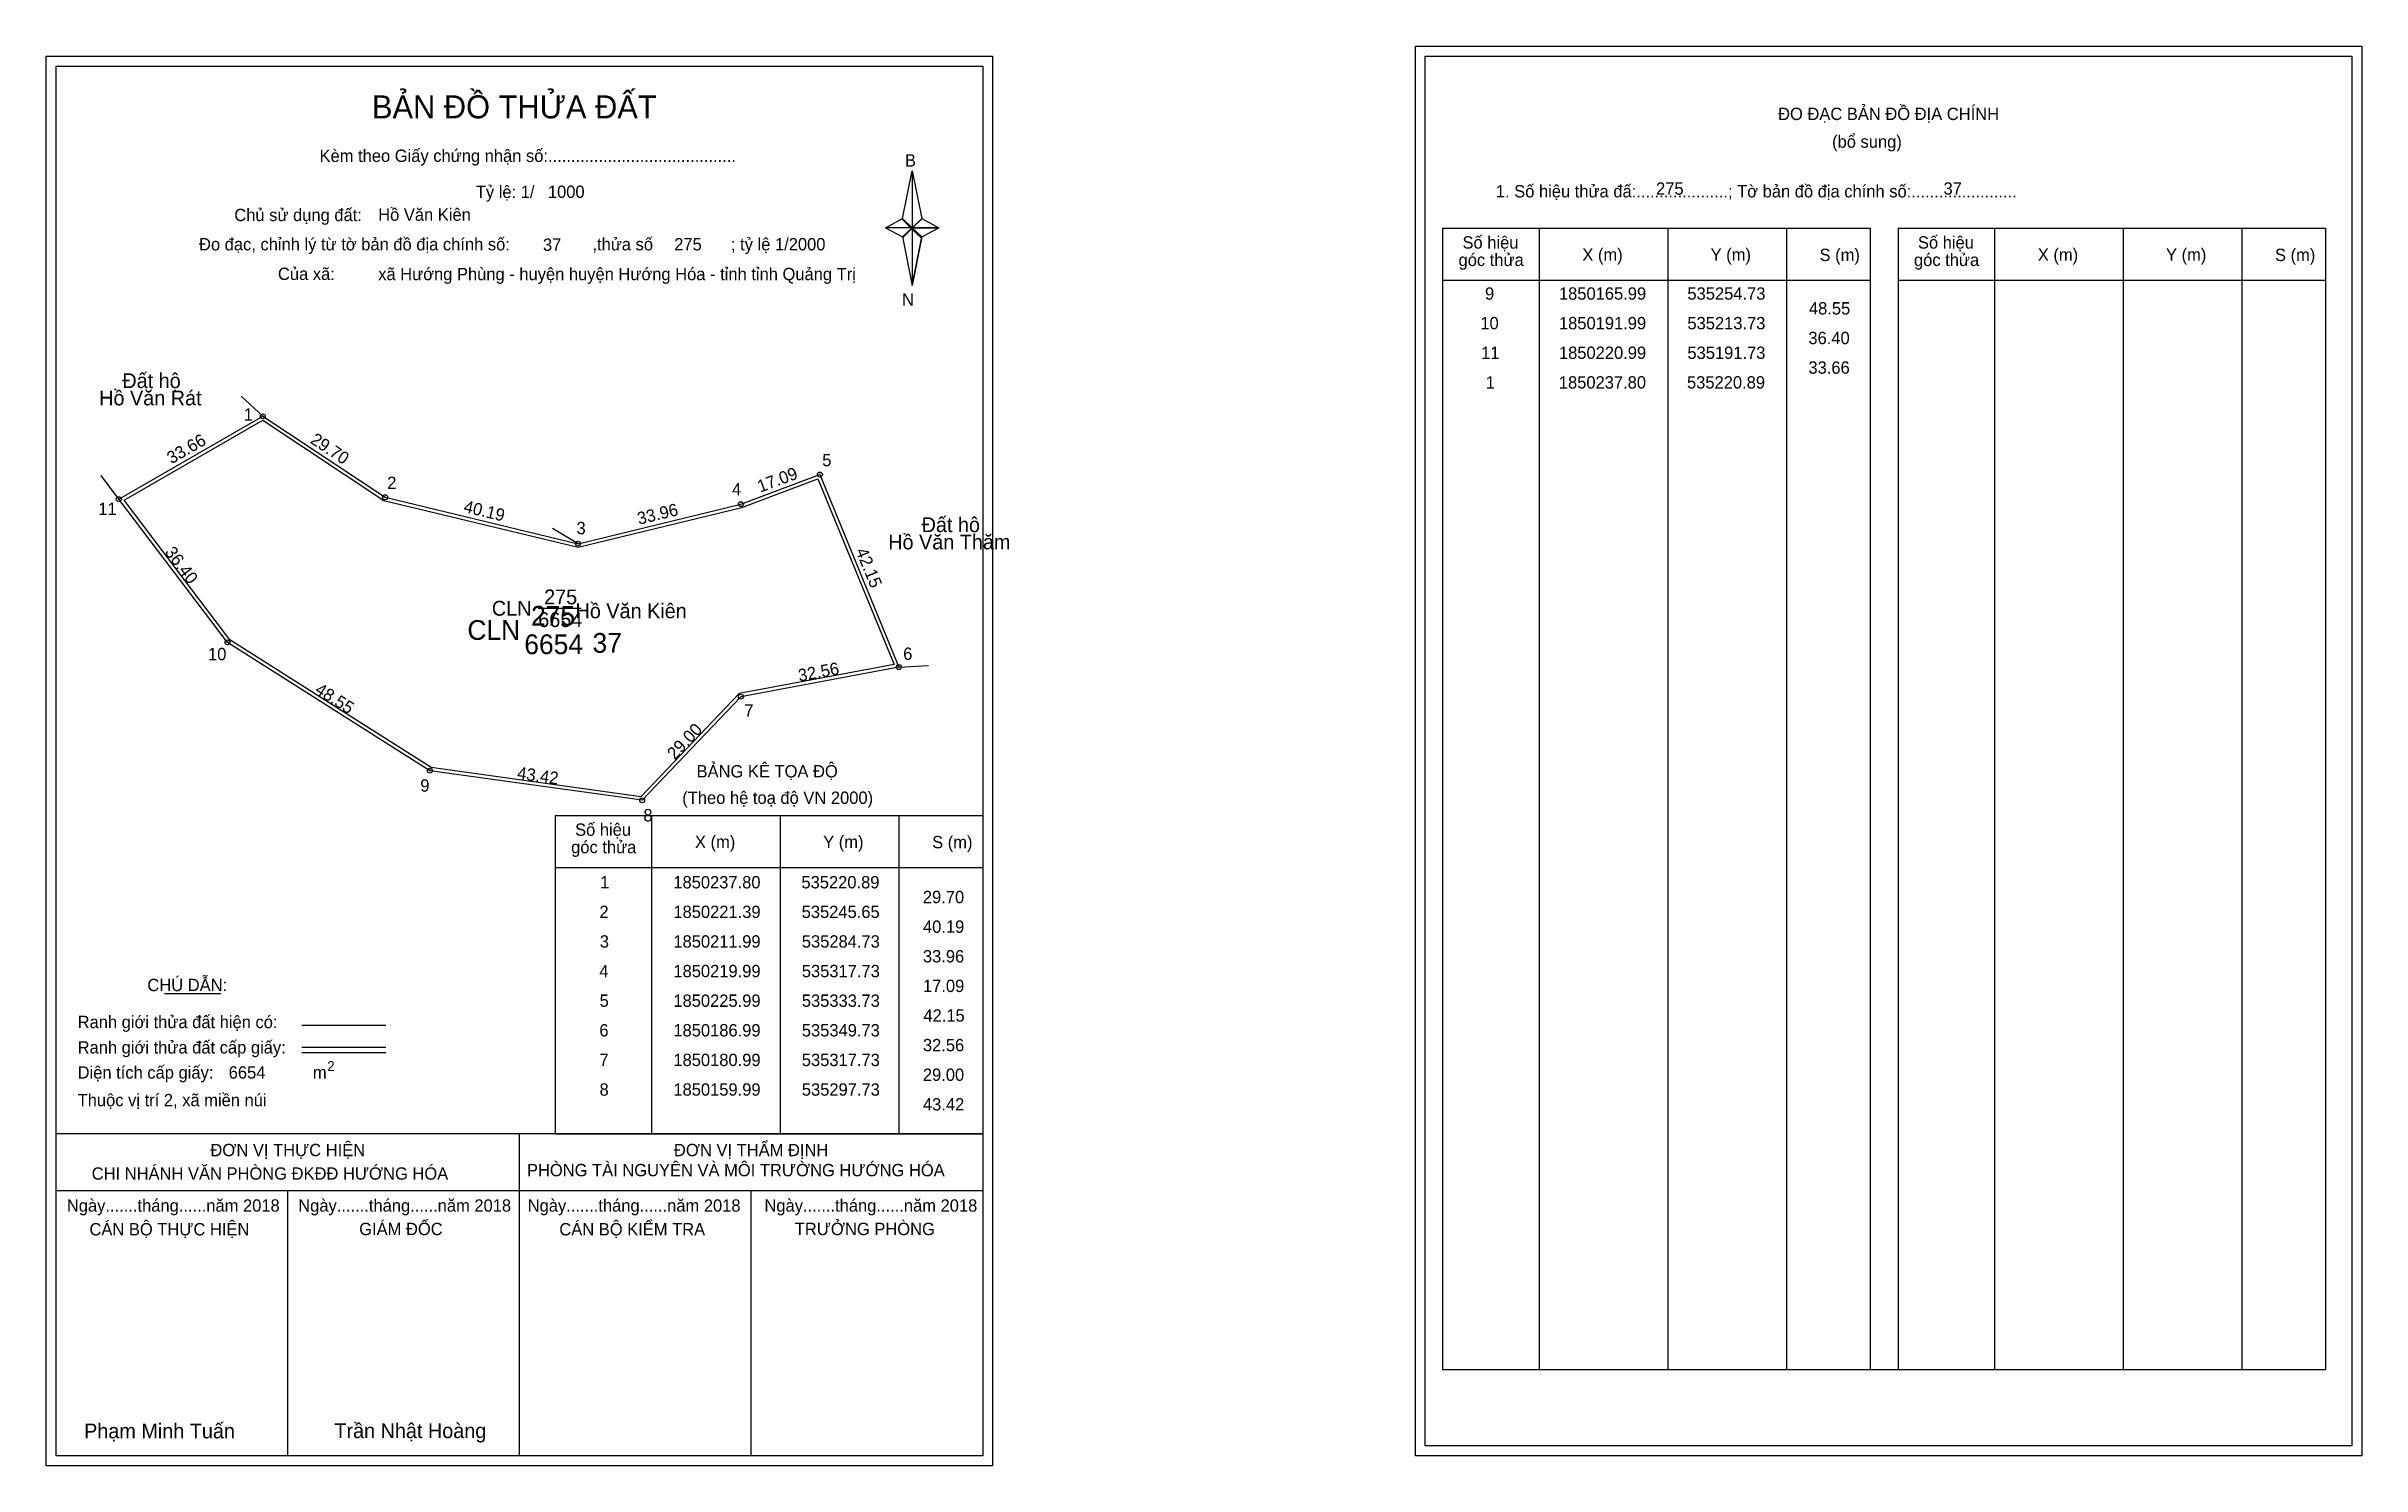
# Model space of a CAD drawing. Extents: x 535177 to 535646, y 1850025 to 1850313.
import ezdxf

# ---------------------------------------------------------------- set-up
doc = ezdxf.new("R2010")
doc.units = 0
for name, color, linetype in [('Level 1', 7, 'Continuous'), ('Level 10', 7, 'Continuous'), ('Level 11', 7, 'Continuous'), ('Level 13', 7, 'Continuous'), ('Level 2', 7, 'Continuous'), ('Level 27', 7, 'Continuous'), ('Level 3', 7, 'Continuous'), ('Level 36', 7, 'Continuous'), ('Level 4', 7, 'Continuous'), ('Level 49', 7, 'Continuous'), ('Level 5', 7, 'Continuous'), ('Level 53', 7, 'Continuous'), ('Level 55', 7, 'Continuous'), ('Level 6', 7, 'Continuous'), ('Level 63', 7, 'Continuous'), ('Level 7', 7, 'Continuous'), ('Level 9', 7, 'Continuous')]:
    doc.layers.add(name, color=color, linetype=linetype)

msp = doc.modelspace()

# ---------------------------------------------------------------- linework, layer by layer
at = {"layer": 'Level 1'}
for p, q in [((535456.35, 1850310.76), (535456.35, 1850310.76)), ((535179.03, 1850308.76), (535179.03, 1850308.76)), ((535350.45, 1850277.88), (535352.42, 1850287.52)), ((535352.42, 1850287.52), (535352.42, 1850275.99)), ((535352.42, 1850287.52), (535354.38, 1850277.88)), ((535347, 1850275.99), (535350.45, 1850277.88)), ((535350.45, 1850277.88), (535352.42, 1850275.99)), ((535352.27, 1850275.77), (535350.45, 1850277.66)), ((535354.24, 1850277.66), (535352.27, 1850275.77)), ((535352.27, 1850275.77), (535354.24, 1850277.66)), ((535354.38, 1850277.88), (535352.42, 1850275.99)), ((535352.42, 1850275.99), (535350.45, 1850274.15)), ((535352.27, 1850275.77), (535350.45, 1850273.93)), ((535350.45, 1850273.93), (535352.27, 1850275.77)), ((535350.45, 1850274.15), (535352.42, 1850264.29)), ((535354.24, 1850273.93), (535352.27, 1850275.77)), ((535352.42, 1850275.99), (535352.42, 1850264.29)), ((535352.42, 1850275.99), (535357.83, 1850275.99)), ((535352.42, 1850275.99), (535354.38, 1850274.15)), ((535354.38, 1850274.15), (535352.42, 1850264.29)), ((535354.38, 1850274.15), (535357.83, 1850275.99)), ((535459.88, 1850275.9), (535546.48, 1850275.9)), ((535479.47, 1850044.64), (535479.47, 1850275.9)), ((535505.54, 1850044.64), (535505.54, 1850275.9)), ((535529.52, 1850275.9), (535529.52, 1850044.64)), ((535546.48, 1850275.9), (535546.48, 1850044.64)), ((535552.14, 1850275.9), (535638.74, 1850275.9)), ((535571.73, 1850044.64), (535571.73, 1850275.9)), ((535597.8, 1850044.64), (535597.8, 1850275.9)), ((535621.77, 1850275.9), (535621.77, 1850044.64)), ((535638.74, 1850275.9), (535638.74, 1850044.64)), ((535459.88, 1850265.38), (535546.48, 1850265.38)), ((535552.14, 1850265.38), (535638.74, 1850265.38)), ((535280.12, 1850156.93), (535366.72, 1850156.93)), ((535299.71, 1850092.41), (535299.71, 1850156.93)), ((535325.78, 1850092.41), (535325.78, 1850156.93)), ((535349.75, 1850156.93), (535349.75, 1850092.41)), ((535280.12, 1850146.4), (535366.72, 1850146.4)), ((535200.94, 1850120.82), (535212.35, 1850120.82)), ((535228.81, 1850114.42), (535245.82, 1850114.42)), ((535228.81, 1850109.97), (535245.82, 1850109.97)), ((535228.81, 1850108.88), (535245.82, 1850108.88)), ((535285.85, 1850092.41), (535179.02, 1850092.41)), ((535366.72, 1850092.41), (535261.88, 1850092.41)), ((535272.87, 1850027.18), (535272.87, 1850092.41)), ((535280.12, 1850092.4), (535366.72, 1850092.4)), ((535366.72, 1850080.86), (535179.02, 1850080.86)), ((535225.95, 1850027.18), (535225.95, 1850080.86)), ((535319.8, 1850027.18), (535319.8, 1850080.86)), ((535459.88, 1850044.64), (535638.74, 1850044.64)), ((535644.05, 1850029.18), (535644.05, 1850029.18)), ((535366.72, 1850027.18), (535366.72, 1850027.18))]:
    msp.add_line(p, q, dxfattribs=at)
for points in [[(535350.45, 1850277.88), (535352.42, 1850287.52), (535352.42, 1850275.99)], [(535352.42, 1850275.99), (535354.38, 1850277.88), (535357.83, 1850275.99)], [(535347, 1850275.99), (535350.45, 1850274.15), (535352.42, 1850275.99)], [(535352.42, 1850275.99), (535352.42, 1850264.29), (535354.38, 1850274.15)]]:
    msp.add_lwpolyline(points, close=True, dxfattribs=at)
at = {"layer": 'Level 10'}
for points in [[(535191.73, 1850220.99), (535220.89, 1850237.8), (535245.65, 1850221.39), (535284.73, 1850211.99), (535317.73, 1850219.99), (535333.73, 1850225.99), (535349.73, 1850186.99), (535317.73, 1850180.99), (535297.73, 1850159.99), (535254.73, 1850165.99), (535213.73, 1850191.99)], [(535192.77, 1850220.78), (535220.86, 1850236.98), (535245.37, 1850220.74), (535284.73, 1850211.27), (535317.94, 1850219.32), (535333.34, 1850225.1), (535348.76, 1850187.52), (535317.38, 1850181.64), (535297.47, 1850160.73), (535254.98, 1850166.66), (535214.21, 1850192.51)]]:
    msp.add_lwpolyline(points, close=True, dxfattribs=at)
at = {"layer": 'Level 11'}
for centre in [(535220.89, 1850237.8), (535333.73, 1850225.99), (535191.73, 1850220.99), (535191.73, 1850220.99), (535245.65, 1850221.39), (535317.73, 1850219.99), (535284.73, 1850211.99), (535213.73, 1850191.99), (535349.73, 1850186.99), (535317.73, 1850180.99), (535254.73, 1850165.99), (535297.73, 1850159.99)]:
    msp.add_circle(centre, 0.5, dxfattribs=at)
at = {"layer": 'Level 27'}
for p, q in [((535220.89, 1850237.8), (535216.49, 1850241.88)), ((535191.73, 1850220.99), (535188.11, 1850225.77)), ((535284.73, 1850211.99), (535279.56, 1850215.04)), ((535349.73, 1850186.99), (535355.72, 1850187.28))]:
    msp.add_line(p, q, dxfattribs=at)
at = {"layer": 'Level 3'}
for p, q in [((535459.88, 1850275.9), (535459.88, 1850044.64)), ((535552.14, 1850275.9), (535552.14, 1850044.64)), ((535280.12, 1850156.93), (535280.12, 1850092.41))]:
    msp.add_line(p, q, dxfattribs=at)
at = {"layer": 'Level 63'}
for points in [[(535177.02, 1850310.76), (535368.72, 1850310.76), (535368.72, 1850025.18), (535177.02, 1850025.18)], [(535454.35, 1850312.76), (535646.05, 1850312.76), (535646.05, 1850027.18), (535454.35, 1850027.18)], [(535456.35, 1850310.76), (535644.05, 1850310.76), (535644.05, 1850029.18), (535456.35, 1850029.18)], [(535179.02, 1850308.76), (535366.72, 1850308.76), (535366.72, 1850027.18), (535179.02, 1850027.18)]]:
    msp.add_lwpolyline(points, close=True, dxfattribs=at)
at = {"layer": 'Level 9'}
msp.add_line((535276.67, 1850198.9), (535285.4, 1850198.9), dxfattribs=at)

# ---------------------------------------------------------------- texts
at = {"layer": 'Level 1'}
for s, height, p in [('BẢN ĐỒ THỬA ĐẤT', 4.6657, (535242.99, 1850298.16)), ('ĐO ĐẠC BẢN ĐỒ ĐỊA CHÍNH', 2.5, (535527.83, 1850297.82)), ('Kèm theo Giấy chứng nhận số:.........................................', 2.5, (535232.37, 1850289.33)), ('(bổ sung)', 2.5, (535538.77, 1850292.2)), ('B', 2.5, (535350.96, 1850288.39)), ('1. Số hiệu thửa đấ:....................; Tờ bản đồ địa chính số:.......................', 2.5, (535470.66, 1850282.14)), ('Chủ sử dụng đất:', 2.5, (535215.11, 1850277.34)), ('Đo đạc, chỉnh lý từ tờ bản đồ địa chính số:                  ,thửa số                 ; tỷ lệ 1/2000', 2.5, (535207.96, 1850271.41)), ('Số hiệu', 2.5, (535463.9, 1850271.77)), ('Số hiệu', 2.5, (535556.16, 1850271.77)), ('Của xã:', 2.5, (535223.95, 1850265.41)), ('góc thửa', 2.5, (535463.1, 1850268.24)), ('X (m)', 2.5, (535488.18, 1850269.3)), ('Y (m)', 2.5, (535514.16, 1850269.3)), ('S (m)', 2.5, (535536.23, 1850269.25)), ('góc thửa', 2.5, (535555.36, 1850268.24)), ('X (m)', 2.5, (535580.44, 1850269.3)), ('Y (m)', 2.5, (535606.41, 1850269.3)), ('S (m)', 2.5, (535628.49, 1850269.25)), ('N', 2.5, (535350.36, 1850260.22)), ('BẢNG KÊ TỌA ĐỘ', 2.5, (535308.75, 1850164.63)), ('(Theo hệ toạ độ VN 2000)', 2.5, (535305.85, 1850159.27)), ('Số hiệu', 2.5, (535284.14, 1850152.8)), ('góc thửa', 2.5, (535283.34, 1850149.27)), ('X (m)', 2.5, (535308.42, 1850150.32)), ('Y (m)', 2.5, (535334.39, 1850150.32)), ('S (m)', 2.5, (535356.47, 1850150.27)), ('CHÚ DẪN:', 2.5, (535197.5, 1850121.33)), ('Ranh giới thửa đất hiện có:', 2.5, (535183.37, 1850113.83)), ('Ranh giới thửa đất cấp giấy:', 2.5, (535183.37, 1850108.69)), ('Diện tích cấp giấy:', 2.5, (535183.37, 1850103.61)), ('m', 2.5, (535231.03, 1850103.63)), ('2', 2, (535233.93, 1850105.14)), ('Thuộc vị trí 2, xã miền núi', 2.5, (535183.37, 1850098.01)), ('ĐƠN VỊ THỰC HIỆN', 2.5, (535210.26, 1850087.89)), ('ĐƠN VỊ THẨM ĐỊNH', 2.5, (535304.16, 1850087.89)), ('CHI NHÁNH VĂN PHÒNG ĐKĐĐ HƯỚNG HÓA', 2.5, (535186.22, 1850083.13)), ('PHÒNG TÀI NGUYÊN VÀ MÔI TRƯỜNG HƯỚNG HÓA', 2.5, (535274.39, 1850083.82)), ('Ngày.......tháng......năm 2018', 2.5, (535181.19, 1850076.65)), ('Ngày.......tháng......năm 2018', 2.5, (535228.06, 1850076.65)), ('Ngày.......tháng......năm 2018', 2.5, (535274.54, 1850076.65)), ('Ngày.......tháng......năm 2018', 2.5, (535322.5, 1850076.65)), ('CÁN BỘ THỰC HIỆN', 2.5, (535185.77, 1850071.84)), ('GIÁM ĐỐC', 2.5, (535240.41, 1850071.9)), ('CÁN BỘ KIỂM TRA', 2.5, (535280.95, 1850071.84)), ('TRƯỞNG PHÒNG', 2.5, (535328.64, 1850071.9)), ('Phạm Minh Tuấn', 3, (535184.68, 1850030.72)), ('Trần Nhật Hoàng', 3, (535235.38, 1850030.77))]:
    msp.add_text(s, height=height, dxfattribs=at).set_placement(p)
at = {"layer": 'Level 11'}
msp.add_text('Tỷ lệ: 1/', height=2.5, dxfattribs=at).set_placement((535264.03, 1850282.02))
at = {"layer": 'Level 13'}
for s, p in [('275', (535277.86, 1850199.7)), ('CLN', (535267.28, 1850197.4)), ('6654', (535276.68, 1850195.1))]:
    msp.add_text(s, height=3, dxfattribs=at).set_placement(p)
at = {"layer": 'Level 2'}
msp.add_text('Hồ Văn Kiên', height=3, dxfattribs=at).set_placement((535284.23, 1850196.87))
at = {"layer": 'Level 3'}
msp.add_text('CLN ', height=4, dxfattribs=at).set_placement((535262.32, 1850192.5))
at = {"layer": 'Level 36'}
for s, p in [('Đất hộ', (535192.43, 1850243.51)), ('Hồ Văn Rát', (535187.73, 1850240.01)), ('Đất hộ', (535354.34, 1850214.33)), ('Hồ Văn Thăm', (535347.57, 1850210.83))]:
    msp.add_text(s, height=3, dxfattribs=at).set_placement(p)
at = {"layer": 'Level 4'}
msp.add_text('275', height=4, dxfattribs=at).set_placement((535275.22, 1850195.39))
at = {"layer": 'Level 49'}
for s, rotation, p in [('33.66', 29.9624, (535202.37, 1850228.05)), ('29.70', 326.4651, (535230.3, 1850232.52)), ('17.09', 20.556, (535321.63, 1850222.31)), ('40.19', 346.4754, (535261.41, 1850218.42)), ('33.96', 13.627, (535297.07, 1850215.81)), ('36.40', 307.1847, (535200.9, 1850210.23)), ('42.15', 292.3062, (535340.94, 1850210.53)), ('32.56', 10.6197, (535329.57, 1850184.02)), ('48.55', 327.6193, (535231.25, 1850181.83)), ('29.00', 46.3972, (535304.33, 1850168.08)), ('43.42', 352.0565, (535272.3, 1850164.35))]:
    msp.add_text(s, height=2.5, rotation=rotation, dxfattribs=at).set_placement(p)
at = {"layer": 'Level 5'}
msp.add_text('6654', height=4, dxfattribs=at).set_placement((535273.85, 1850189.61))
at = {"layer": 'Level 53'}
for s, p in [('9', (535468.46, 1850261.42)), ('1850165.99', (535483.44, 1850261.42)), ('535254.73', (535509.46, 1850261.42)), ('48.55', (535534.08, 1850258.42)), ('10', (535467.52, 1850255.42)), ('1850191.99', (535483.44, 1850255.42)), ('535213.73', (535509.46, 1850255.42)), ('36.40', (535533.97, 1850252.42)), ('11', (535467.68, 1850249.42)), ('1850220.99', (535483.44, 1850249.42)), ('535191.73', (535509.46, 1850249.42)), ('33.66', (535533.98, 1850246.42)), ('1', (535468.6, 1850243.42)), ('1850237.80', (535483.42, 1850243.42)), ('535220.89', (535509.38, 1850243.42)), ('1', (535289.22, 1850142.15)), ('1850237.80', (535304.04, 1850142.15)), ('535220.89', (535329.99, 1850142.15)), ('29.70', (535354.59, 1850139.15)), ('2', (535289.07, 1850136.15)), ('1850221.39', (535304.05, 1850136.15)), ('535245.65', (535330.04, 1850136.15)), ('3', (535289.15, 1850130.15)), ('1850211.99', (535304.05, 1850130.15)), ('535284.73', (535330.07, 1850130.15)), ('40.19', (535354.61, 1850133.15)), ('33.96', (535354.6, 1850127.15)), ('4', (535289.06, 1850124.15)), ('1850219.99', (535304.05, 1850124.15)), ('535317.73', (535330.07, 1850124.15)), ('17.09', (535354.61, 1850121.15)), ('5', (535289.11, 1850118.15)), ('1850225.99', (535304.05, 1850118.15)), ('535333.73', (535330.07, 1850118.15)), ('42.15', (535354.7, 1850115.15)), ('6', (535289.06, 1850112.15)), ('1850186.99', (535304.05, 1850112.15)), ('535349.73', (535330.07, 1850112.15)), ('7', (535289.07, 1850106.15)), ('1850180.99', (535304.05, 1850106.15)), ('535317.73', (535330.07, 1850106.15)), ('32.56', (535354.6, 1850109.15)), ('29.00', (535354.59, 1850103.15)), ('8', (535289.1, 1850100.15)), ('1850159.99', (535304.05, 1850100.15)), ('535297.73', (535330.07, 1850100.15)), ('43.42', (535354.61, 1850097.15))]:
    msp.add_text(s, height=2.5, dxfattribs=at).set_placement(p)
at = {"layer": 'Level 55'}
for s, height, p in [('1', 0.4, (535220.78, 1850237.8)), ('0', 0.11, (535220.85, 1850237.69)), ('0', 0.11, (535220.85, 1850237.69)), ('0', 0.11, (535220.85, 1850237.69)), ('5', 0.4, (535333.6, 1850225.99)), ('274', 0.11, (535333.61, 1850225.88)), ('274', 0.11, (535333.61, 1850225.88)), ('11', 0.4, (535191.47, 1850220.99)), ('0', 0.11, (535191.69, 1850220.88)), ('2', 0.4, (535245.51, 1850221.39)), ('0', 0.11, (535245.61, 1850221.28)), ('0', 0.11, (535245.61, 1850221.28)), ('4', 0.4, (535317.59, 1850219.99)), ('274', 0.11, (535317.61, 1850219.88)), ('274', 0.11, (535317.61, 1850219.88)), ('274', 0.11, (535284.61, 1850211.88)), ('274', 0.11, (535284.61, 1850211.88)), ('3', 0.4, (535284.61, 1850211.99)), ('0', 0.11, (535284.69, 1850211.88)), ('0', 0.11, (535284.69, 1850211.88)), ('10', 0.4, (535213.45, 1850191.99)), ('6', 0.4, (535349.59, 1850186.99)), ('274', 0.11, (535349.61, 1850186.88)), ('274', 0.11, (535349.61, 1850186.88)), ('7', 0.4, (535317.6, 1850180.99)), ('9', 0.4, (535254.59, 1850165.99)), ('8', 0.4, (535297.6, 1850159.99))]:
    msp.add_text(s, height=height, dxfattribs=at).set_placement(p)
at = {"layer": 'Level 6'}
for s, p in [('1000', (535278.63, 1850282.04)), ('275', (535503.11, 1850282.68)), ('37', (535561.35, 1850282.7)), ('Hồ Văn Kiên', (535244.25, 1850277.41)), ('37', (535277.63, 1850271.32)), ('275', (535304.22, 1850271.4)), ('xã Hướng Phùng - huyện huyện Hướng Hóa - tỉnh tỉnh Quảng Trị', (535244.26, 1850265.37)), ('6654', (535213.97, 1850103.61))]:
    msp.add_text(s, height=2.5, dxfattribs=at).set_placement(p)
at = {"layer": 'Level 7'}
msp.add_text('37', height=4, dxfattribs=at).set_placement((535287.67, 1850189.89))
at = {"layer": 'Level 9'}
for s, p in [('1', (535217.01, 1850236.91)), ('5', (535334.21, 1850227.67)), ('2', (535246.08, 1850223.07)), ('4', (535315.93, 1850221.8)), ('11', (535187.56, 1850217.81)), ('3', (535284.43, 1850213.91)), ('10', (535209.78, 1850188.38)), ('6', (535350.6, 1850188.44)), ('7', (535318.42, 1850176.93)), ('9', (535252.78, 1850161.74)), ('8', (535297.97, 1850155.72))]:
    msp.add_text(s, height=2.5, dxfattribs=at).set_placement(p)

doc.saveas('drawing.dxf')
